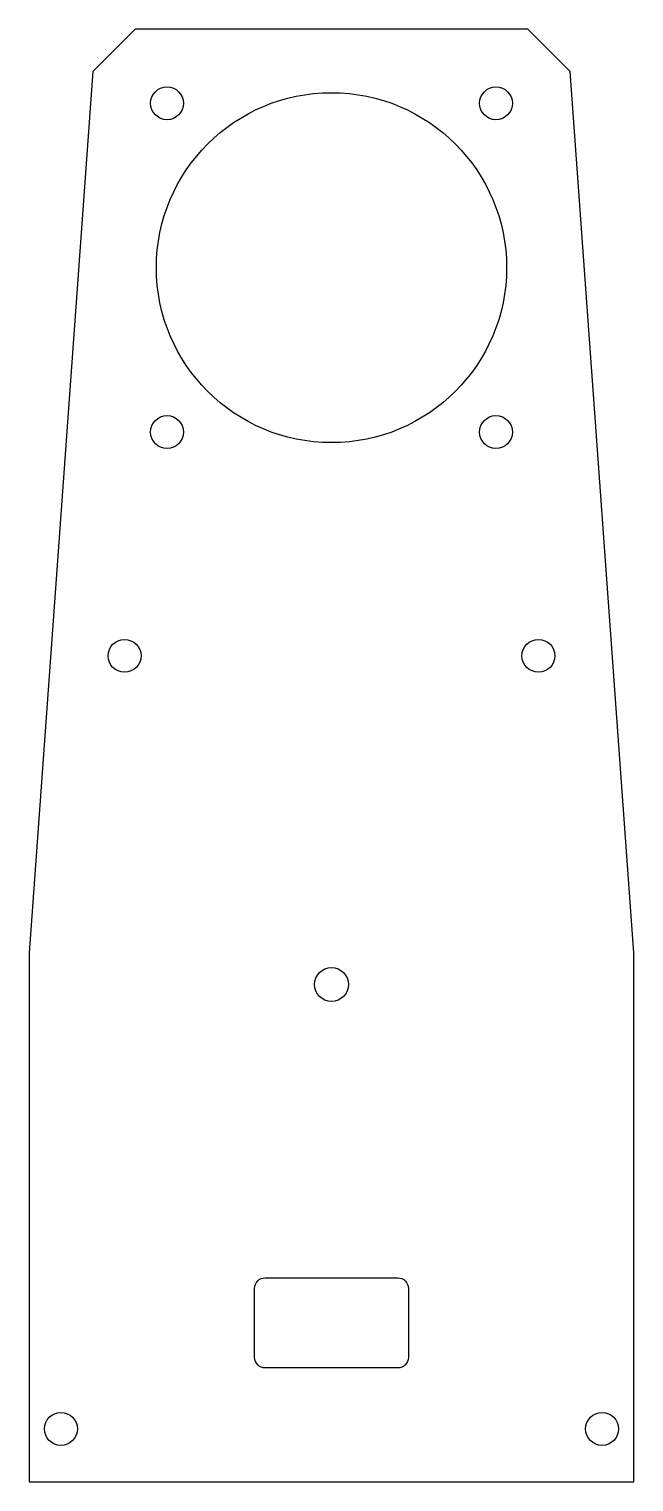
# Model space of a CAD drawing. Header units: millimetres. Extents: x -28 to 28, y -115 to 23.
import ezdxf

# ---------------------------------------------------------------- set-up
doc = ezdxf.new("R2010")
doc.units = ezdxf.units.MM
doc.layers.get('0').update_dxf_attribs({"linetype": 'CONTINUOUS'})

msp = doc.modelspace()

# ---------------------------------------------------------------- linework, layer by layer
msp.add_lwpolyline([(-18.5, 22.5), (-22.5, 18.5), (-28.5, -64.6), (-28.5, -114.5), (28.5, -114.5), (28.5, -64.6), (22.5, 18.5), (18.5, 22.5)], close=True)
msp.add_lwpolyline([(-7.25, -102.75), (-7.25, -96.25, -0.414214), (-6.25, -95.25), (6.25, -95.25, -0.414214), (7.25, -96.25), (7.25, -102.75, -0.414214), (6.25, -103.75), (-6.25, -103.75, -0.414214)], format="xyb", close=True)
for centre, radius in [((-15.5, 15.5), 1.55), ((0, 0), 16.5), ((15.5, 15.5), 1.55), ((-15.5, -15.5), 1.55), ((15.5, -15.5), 1.55), ((-19.5, -36.6), 1.55), ((19.5, -36.6), 1.55), ((0, -67.6), 1.6), ((-25.5, -109.5), 1.55), ((25.5, -109.5), 1.55)]:
    msp.add_circle(centre, radius)

doc.saveas('drawing.dxf')
